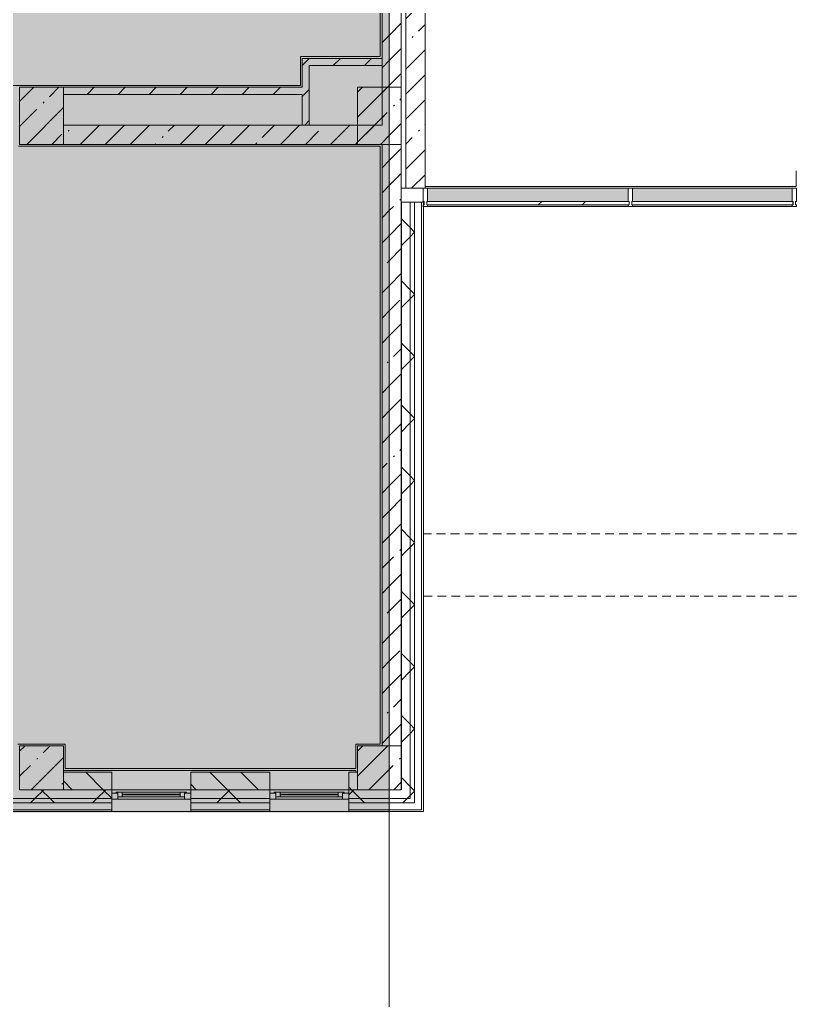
# Model space of a CAD drawing. Header units: millimetres. Extents: x 2623 to 216772, y -8553 to 29000.
# Drawn here: x 170112 to 178964, y 1150 to 12321 of the extents above; entities that cross this region are included whole.
import ezdxf

# ---------------------------------------------------------------- set-up
doc = ezdxf.new("R2010")
doc.units = ezdxf.units.MM
doc.linetypes.add('200_ШТРИХ__ш1_п0_6_', pattern=[160, 100, -60])
doc.linetypes.add('Осевая', pattern=[3175, 635, -476.25, 1587.5, -476.25])
doc.layers.add('A-DETL-GENF-6', color=7, linetype='Continuous', lineweight=9, true_color=0xc0c0c0, transparency=0.4)
for name, color, linetype, lineweight in [('A-DETL-MBND-1', 7, '200_ШТРИХ__ш1_п0_6_', 9), ('A-GLAZ-CURT-2', 7, 'Continuous', 5), ('A-GLAZ-CWMG-2', 7, 'Continuous', 5), ('A-WALL', 7, 'Continuous', 9), ('A-WALL-3', 7, 'Continuous', 5), ('I-WALL-4', 7, 'Continuous', 5), ('S-COLS-1', 7, 'Continuous', 5), ('Оси', 7, 'Continuous', 9), ('Оси-2', 7, 'Осевая', 9)]:
    doc.layers.add(name, color=color, linetype=linetype, lineweight=lineweight)
for name, color, linetype, lineweight, true_color in [('A-FLOR-2', 7, 'Continuous', 5, 0xb7b7b7), ('A-FLOR-3', 7, 'Continuous', 5, 0xaaaaaa), ('A-GLAZ-2', 7, 'Continuous', 5, 0x737373), ('A-GLAZ-CWMG-3', 7, 'Continuous', 5, 0x383e42), ('A-WALL-4', 7, 'Continuous', 5, 0x737373), ('A-WALL-5', 7, 'Continuous', 9, 0x737373), ('I-WALL-3', 7, 'Continuous', 5, 0x737373), ('S-COLS-2', 7, 'Continuous', 5, 0x737373)]:
    doc.layers.add(name, color=color, linetype=linetype, lineweight=lineweight, true_color=true_color)
pattern_1 = [(45, (89762.2, 0), (-285.1231, 285.1231), []), (45, (90047.3, 0), (-285.1231, 285.1231), [504.031, -100.806, 16.764, -84.042])]
pattern_2 = [(45, (89762.2, 0), (-353.5534, 353.5534), []), (135, (89762.2, 0), (-353.5534, -353.5534), [])]
pattern_3 = [(45, (89762.2, 0), (-176.7767, 176.7767), [])]
pattern_4 = [(45, (-84450, -3800), (-285.1231, 285.1231), []), (45, (-84164.88, -3800), (-285.1231, 285.1231), [504.031, -100.806, 16.764, -84.042])]

# ---------------------------------------------------------------- blocks, each defined once
blk = doc.blocks.new('BSC_Колонна _Прямоугольная - 500х500-V90-3_1_2_птичка')
at = {"layer": 'S-COLS-1'}
h = blk.add_hatch(dxfattribs=at)
h.set_pattern_fill('FP_94', color=256, style=0, pattern_type=2)
h.set_pattern_definition([(45, (-80600, -3800), (-285.1231, 285.1231), []), (45, (-80314.88, -3800), (-285.1231, 285.1231), [504.031, -100.806, 16.764, -84.042])])
h.paths.add_polyline_path([(-250, -250), (250, -250), (250, 250), (-250, 250)])
at = {"layer": 'S-COLS-2'}
for p, q in [((250, 250), (-250, 250)), ((-250, 250), (-250, -250)), ((250, -250), (250, 250)), ((-250, -250), (250, -250))]:
    blk.add_line(p, q, dxfattribs=at)
blk = doc.blocks.new('120_Окно_СКБ_1Ст - 120_Окно_СКБ_1Ст 900х2500_h_-19906774-3_1_2_птичка')
at = {"layer": 'A-GLAZ-2'}
for p, q in [((-450, -75), (-450, -5)), ((-450, -5), (-380, -5)), ((450, -5), (-450, -5)), ((-380, -75), (-450, -75)), ((-450, -75), (-400, -75)), ((-380, -75), (-400, -75)), ((-400, -75), (-400, -85)), ((-400, -85), (400, -85)), ((400, -85), (-400, -85)), ((-380, -5), (-380, -75)), ((380, -35), (-380, -35)), ((-380, -35), (-380, -75)), ((-330, -85), (-330, -35)), ((-330, -55), (330, -55)), ((330, -65), (-330, -65)), ((330, -85), (330, -35)), ((380, -75), (380, -5)), ((380, -5), (450, -5)), ((380, -75), (380, -35)), ((450, -75), (380, -75)), ((400, -75), (380, -75)), ((400, -75), (450, -75)), ((400, -85), (400, -75)), ((450, -5), (450, -75))]:
    blk.add_line(p, q, dxfattribs=at)
blk = doc.blocks.new('Системная панель - Стекло - 40мм-33184352-3_1_2_птичка')
at = {"layer": 'A-GLAZ-CURT-2'}
h = blk.add_hatch(dxfattribs=at)
h.set_pattern_fill('FP_164', color=256, style=0, pattern_type=2)
h.set_pattern_definition([(45, (-86642.5, -9710), (-1414.214, 1414.214), [1000, -3000]), (45, (-87642.5, -10210), (-1414.214, 1414.214), [3000, -1000]), (45, (-85642.5, -10710), (-1414.214, 1414.214), [1000, -3000])])
h.paths.add_polyline_path([(1153, 0), (1153, 40), (-1153, 40), (-1153, 0), (557, 0)])
for p, q in [((1153, 40), (-1153, 40)), ((-1153, 40), (-1153, 0)), ((-1153, 0), (1153, 0)), ((1153, 0), (1153, 40))]:
    blk.add_line(p, q, dxfattribs=at)
blk = doc.blocks.new('Системная панель - Стекло - 40мм-33184353-3_1_2_птичка')
at = {"layer": 'A-GLAZ-CURT-2'}
h = blk.add_hatch(dxfattribs=at)
h.set_pattern_fill('FP_165', color=256, style=0, pattern_type=2)
h.set_pattern_definition([(45, (-88744.2, -9710), (-1414.214, 1414.214), [1000, -3000]), (45, (-89744.2, -10210), (-1414.214, 1414.214), [3000, -1000]), (45, (-87744.2, -10710), (-1414.214, 1414.214), [1000, -3000])])
h.paths.add_polyline_path([(919, 0), (919, 40), (-919, 40), (-919, 0), (320, 0)])
for p, q in [((919, 40), (-919, 40)), ((-919, 40), (-919, 0)), ((-919, 0), (919, 0)), ((919, 0), (919, 40))]:
    blk.add_line(p, q, dxfattribs=at)
blk = doc.blocks.new('Прямоугольный импост - Импост структурный с накладкой - 190мм-33184356-3_1_2_птичка')
at = {"layer": 'A-GLAZ-CWMG-2'}
for p, q in [((-50, 0), (-50, 17)), ((-50, 17), (0, 17)), ((-40, 0), (-50, 0)), ((-40, -40), (-40, 0)), ((0, 0), (-10, 0)), ((-10, 0), (-10, -40)), ((0, 17), (0, 0)), ((-50, -190), (-50, -40)), ((-50, -40), (-40, -40)), ((-10, -40), (0, -40)), ((0, -40), (0, -190)), ((0, -190), (-50, -190))]:
    blk.add_line(p, q, dxfattribs=at)
blk = doc.blocks.new('Прямоугольный импост - Импост структурный с накладкой - 190мм-33184358-3_1_2_птичка')
at = {"layer": 'A-GLAZ-CWMG-2'}
for p, q in [((0, 17), (-50, 17)), ((-50, 17), (-50, 0)), ((-50, 0), (-40, 0)), ((-40, 0), (-40, -40)), ((-10, -40), (-10, 0)), ((-10, 0), (0, 0)), ((0, 0), (0, 17)), ((-40, -40), (-50, -40)), ((-50, -40), (-50, -190)), ((0, -40), (-10, -40)), ((0, -190), (0, -40)), ((-50, -190), (0, -190))]:
    blk.add_line(p, q, dxfattribs=at)
blk = doc.blocks.new('Прямоугольный импост - Импост структурный с накладкой - 190мм-33184349-3_1_2_птичка')
at = {"layer": 'A-GLAZ-CWMG-2'}
for p, q in [((-25, 0), (-25, 17)), ((-25, 17), (25, 17)), ((-15, 0), (-25, 0)), ((-15, -40), (-15, 0)), ((25, 0), (15, 0)), ((15, 0), (15, -40)), ((25, 17), (25, 0)), ((-25, -190), (-25, -40)), ((-25, -40), (-15, -40)), ((15, -40), (25, -40)), ((25, -40), (25, -190)), ((25, -190), (-25, -190))]:
    blk.add_line(p, q, dxfattribs=at)
blk = doc.blocks.new('Прямоугольный импост - Импост структурный с накладкой - 190мм-23186050-3_1_2_птичка')
at = {"layer": 'A-GLAZ-CWMG-3'}
for points in [[(85000, 10250), (87285, 10250), (87285, 10400), (85000, 10400)], [(85000, 10193), (87285, 10193), (87285, 10210), (85000, 10210)]]:
    blk.add_hatch(color=256, dxfattribs=at).paths.add_polyline_path(points)
at = {"layer": 'A-GLAZ-CWMG-2'}
for p, q in [((85000, 10400), (87285, 10400)), ((85000, 10193), (87285, 10193))]:
    blk.add_line(p, q, dxfattribs=at)
blk = doc.blocks.new('Прямоугольный импост - Импост структурный с накладкой - 190мм-23186051-3_1_2_птичка')
at = {"layer": 'A-GLAZ-CWMG-3'}
for points in [[(88000, 10250), (88000, 10400), (87335, 10400), (87335, 10250)], [(87335, 10193), (88000, 10193), (88000, 10210), (87335, 10210)]]:
    blk.add_hatch(color=256, dxfattribs=at).paths.add_polyline_path(points)
at = {"layer": 'A-GLAZ-CWMG-2'}
for p, q in [((87335, 10400), (88000, 10400)), ((87335, 10193), (88000, 10193))]:
    blk.add_line(p, q, dxfattribs=at)
blk = doc.blocks.new('Прямоугольный импост - Импост структурный с накладкой - 190мм-23186052-3_1_2_птичка')
at = {"layer": 'A-GLAZ-CWMG-3'}
for points in [[(88564, 10250), (89154, 10250), (89154, 10400), (88000, 10400), (88000, 10250)], [(88564, 10193), (89154, 10193), (89154, 10210), (88000, 10210), (88000, 10193)]]:
    blk.add_hatch(color=256, dxfattribs=at).paths.add_polyline_path(points)
at = {"layer": 'A-GLAZ-CWMG-2'}
for p, q in [((88000, 10400), (89154, 10400)), ((88000, 10193), (89154, 10193))]:
    blk.add_line(p, q, dxfattribs=at)
blk = doc.blocks.new('парапет9 - парапет-22867712-3_1_2_птичка')
at = {"layer": 'A-DETL-MBND-1'}
for p, q in [((89202, 7964), (84952, 7964)), ((84952, 7255), (89202, 7255))]:
    blk.add_line(p, q, dxfattribs=at)
blk = doc.blocks.new('BSC_Колонна _Прямоугольная - 650х500-V203-3_1_2_птичка')
at = {"layer": 'S-COLS-1'}
h = blk.add_hatch(dxfattribs=at)
h.set_pattern_fill('FP_168', color=256, style=0, pattern_type=2)
h.set_pattern_definition([(135, (11225, -80600), (-285.1231, -285.1231), []), (135, (11225, -80314.88), (-285.1231, -285.1231), [504.031, -100.806, 16.764, -84.042])])
h.paths.add_polyline_path([(325, 250), (-325, 250), (-325, -250), (325, -250)])
at = {"layer": 'S-COLS-2'}
for p, q in [((325, 250), (-325, 250)), ((-325, 250), (-325, -250)), ((325, -250), (325, 250)), ((-325, -250), (325, -250))]:
    blk.add_line(p, q, dxfattribs=at)
blk = doc.blocks.new('BSC_Колонна _Прямоугольная - 500х500-V204-3_1_2_птичка')
at = {"layer": 'S-COLS-1'}
h = blk.add_hatch(dxfattribs=at)
h.set_pattern_fill('FP_169', color=256, style=0, pattern_type=2)
h.set_pattern_definition(pattern_4)
h.paths.add_polyline_path([(-81, -250), (120, -250), (120, 250), (-250, 250), (-250, -250)])
h = blk.add_hatch(dxfattribs=at)
h.set_pattern_fill('FP_169', color=256, style=0, pattern_type=2)
h.set_pattern_definition(pattern_4)
h.paths.add_polyline_path([(250, -250), (250, 250), (120, 250), (120, -250)])
for p, q in [((250, 250), (120, 250)), ((250, -250), (250, 250)), ((120, -250), (250, -250))]:
    blk.add_line(p, q, dxfattribs=at)
at = {"layer": 'S-COLS-2'}
for p, q in [((120, 250), (-250, 250)), ((-250, 250), (-250, -250)), ((-250, -250), (120, -250))]:
    blk.add_line(p, q, dxfattribs=at)

msp = doc.modelspace()

# ---------------------------------------------------------------- hatches: boundary and pattern name
at = {"layer": 'A-DETL-GENF-6'}
msp.add_hatch(color=256, dxfattribs=at).paths.add_polyline_path([(160614.1, -251.7), (165612.2, -251.7), (165612.2, 3288.3), (174332.2, 3288.3), (174332.2, 27348.3), (131672.2, 27348.3), (131672.2, 23888.3), (128072.3, 23888.3), (128072.3, -251.7), (159681.9, -251.7)])
at = {"layer": 'A-WALL-3'}
h = msp.add_hatch(dxfattribs=at)
h.set_pattern_fill('FP_105', color=256, style=0, pattern_type=2)
h.set_pattern_definition(pattern_2)
h.paths.add_polyline_path([(174563.8, 3450), (174563.8, 10242), (174463.8, 10242), (174463.8, 3450)])
h = msp.add_hatch(dxfattribs=at)
h.set_pattern_fill('FP_105', color=256, style=0, pattern_type=2)
h.set_pattern_definition(pattern_2)
h.paths.add_polyline_path([(174563.8, 3400), (174613.8, 3400), (174613.8, 10242), (174563.8, 10242), (174563.8, 3450)])
h = msp.add_hatch(dxfattribs=at)
h.set_pattern_fill('FP_103', color=256, style=0, pattern_type=2)
h.set_pattern_definition([(135, (89762.2, 0), (-176.7767, -176.7767), [])])
h.paths.add_polyline_path([(173862.2, 3550), (173962.2, 3550), (173962.2, 3750), (173862.2, 3750), (173862.2, 3701.2)])
h.paths.add_polyline_path([(172732.8, 3550), (172962.2, 3550), (172962.2, 3750), (172062.2, 3750), (172062.2, 3550)])
h.paths.add_polyline_path([(166842.2, 3550), (166842.2, 3750), (165742.2, 3750), (165742.2, 3550), (166207.4, 3550)])
h.paths.add_polyline_path([(170612.2, 3550), (171162.2, 3550), (171162.2, 3750), (170612.2, 3750), (170612.2, 3666.7)])
h.paths.add_polyline_path([(169842.2, 3550), (170112.2, 3550), (170112.2, 3750), (169842.2, 3750)])
h = msp.add_hatch(dxfattribs=at)
h.set_pattern_fill('FP_105', color=256, style=0, pattern_type=2)
h.set_pattern_definition(pattern_2)
h.paths.add_polyline_path([(174332.2, 3450), (174332.2, 3550), (173862.2, 3550), (173862.2, 3450), (174131.1, 3450)])
h.paths.add_polyline_path([(165462.2, 3450), (166842.2, 3450), (166842.2, 3550), (165462.2, 3550)])
h.paths.add_polyline_path([(169842.2, 3450), (171162.2, 3450), (171162.2, 3550), (169842.2, 3550)])
h.paths.add_polyline_path([(172732.8, 3450), (172962.2, 3450), (172962.2, 3550), (172062.2, 3550), (172062.2, 3450)])
h = msp.add_hatch(dxfattribs=at)
h.set_pattern_fill('FP_105', color=256, style=0, pattern_type=2)
h.set_pattern_definition(pattern_2)
h.paths.add_polyline_path([(174332.2, 3450), (174463.8, 3450), (174462.2, 3550), (174332.2, 3550), (174332.2, 3538.7)])
h = msp.add_hatch(dxfattribs=at)
h.set_pattern_fill('FP_105', color=256, style=0, pattern_type=2)
h.set_pattern_definition(pattern_2)
h.paths.add_polyline_path([(165652.7, 3400), (166842.2, 3400), (166842.2, 3450), (165462.2, 3450), (165462.2, 3400), (165612.2, 3400)])
h.paths.add_polyline_path([(174332.2, 3400), (174332.2, 3450), (173862.2, 3450), (173862.2, 3400), (174131.1, 3400)])
h.paths.add_polyline_path([(172732.8, 3400), (172962.2, 3400), (172962.2, 3450), (172062.2, 3450), (172062.2, 3400)])
h.paths.add_polyline_path([(169842.2, 3400), (171162.2, 3400), (171162.2, 3450), (169842.2, 3450)])
h = msp.add_hatch(dxfattribs=at)
h.set_pattern_fill('FP_105', color=256, style=0, pattern_type=2)
h.set_pattern_definition(pattern_2)
h.paths.add_polyline_path([(174563.8, 3400), (174563.8, 3450), (174332.2, 3450), (174332.2, 3400), (174463.8, 3400)])
at = {"layer": 'I-WALL-4'}
h = msp.add_hatch(dxfattribs=at)
h.set_pattern_fill('FP_101', color=256, style=0, pattern_type=2)
h.set_pattern_definition(pattern_1)
h.paths.add_polyline_path([(174597.2, 10400), (174732.2, 10400), (174732.2, 19100), (174512.2, 19100), (174512.2, 10400)])
h = msp.add_hatch(dxfattribs=at)
h.set_pattern_fill('FP_101', color=256, style=0, pattern_type=2)
h.set_pattern_definition(pattern_1)
h.paths.add_polyline_path([(174332.2, 4050), (174332.2, 15130), (174242.2, 15130), (174242.2, 4050)])
h = msp.add_hatch(dxfattribs=at)
h.set_pattern_fill('FP_101', color=256, style=0, pattern_type=2)
h.set_pattern_definition(pattern_1)
h.paths.add_polyline_path([(174332.2, 4050), (174462.2, 4050), (174462.2, 15130), (174332.2, 15130), (174332.2, 4279.6)])
h = msp.add_hatch(dxfattribs=at)
h.set_pattern_fill('FP_106', color=256, style=0, pattern_type=2)
h.set_pattern_definition(pattern_3)
h.paths.add_polyline_path([(173332.2, 11120), (173412.2, 11120), (173412.2, 11880), (173332.2, 11880), (173332.2, 11221)])
h = msp.add_hatch(dxfattribs=at)
h.set_pattern_fill('FP_106', color=256, style=0, pattern_type=2)
h.set_pattern_definition(pattern_3)
h.paths.add_polyline_path([(174242.2, 11800), (174242.2, 11880), (173412.2, 11880), (173412.2, 11800)])
h = msp.add_hatch(dxfattribs=at)
h.set_pattern_fill('FP_106', color=256, style=0, pattern_type=2)
h.set_pattern_definition(pattern_3)
h.paths.add_polyline_path([(173332.2, 11470), (173332.2, 11550), (170612.2, 11550), (170612.2, 11470), (172732.8, 11470)])
h = msp.add_hatch(dxfattribs=at)
h.set_pattern_fill('FP_101', color=256, style=0, pattern_type=2)
h.set_pattern_definition(pattern_1)
h.paths.add_polyline_path([(172732.8, 10900), (174242.2, 10900), (174242.2, 11120), (170612.2, 11120), (170612.2, 10900)])
at = {"layer": 'S-COLS-1'}
h = msp.add_hatch(dxfattribs=at)
h.set_pattern_fill('FP_101', color=256, style=0, pattern_type=2)
h.set_pattern_definition(pattern_1)
h.paths.add_polyline_path([(173962.2, 10900), (174332.2, 10900), (174332.2, 11550), (173962.2, 11550), (173962.2, 11221)])
h = msp.add_hatch(dxfattribs=at)
h.set_pattern_fill('FP_101', color=256, style=0, pattern_type=2)
h.set_pattern_definition(pattern_1)
h.paths.add_polyline_path([(174462.2, 10900), (174462.2, 11550), (174332.2, 11550), (174332.2, 10900)])

# ---------------------------------------------------------------- linework, layer by layer
at = {"layer": 'A-DETL-MBND-1'}
for p, q in [((174462.2, 10400), (174512.2, 10400)), ((174712.2, 10242), (174712.2, 10250))]:
    msp.add_line(p, q, dxfattribs=at)
at = {"layer": 'A-FLOR-2'}
for p, q in [((174222.2, 11900), (174222.2, 15130)), ((173312.7, 11570), (173312.7, 11900)), ((173312.7, 11900), (174222.2, 11900)), ((169681.2, 11570), (173312.7, 11570)), ((174222.2, 10879), (170098.2, 10879)), ((174222.2, 4070), (174222.2, 10879)), ((170092.2, 4070), (170632.2, 4070)), ((170632.2, 4070), (170632.2, 3790)), ((173942.2, 3790), (173942.2, 4070)), ((173942.2, 4070), (174222.2, 4070)), ((170632.2, 3790), (173942.2, 3790))]:
    msp.add_line(p, q, dxfattribs=at)
at = {"layer": 'A-FLOR-3'}
for p, q in [((178961.2, 10420), (178961.2, 10600)), ((174732.2, 10420), (178961.2, 10420))]:
    msp.add_line(p, q, dxfattribs=at)
at = {"layer": 'A-WALL'}
for p, q in [((174563.8, 10242), (174563.8, 3450)), ((174613.8, 10242), (174613.8, 3400)), ((174693.8, 10242), (174693.8, 3320))]:
    msp.add_line(p, q, dxfattribs=at)
at = {"layer": 'A-WALL-3'}
for p, q in [((174713.8, 10242), (174463.8, 10242)), ((174463.8, 10242), (174463.8, 3550)), ((174713.8, 3300), (174713.8, 10242)), ((174693.8, 3300), (174713.8, 3300))]:
    msp.add_line(p, q, dxfattribs=at)
at = {"layer": 'A-WALL-4'}
for p, q in [((171162.2, 3750), (170612.2, 3750)), ((171162.2, 3300), (171162.2, 3750)), ((172062.2, 3750), (172062.2, 3300)), ((172962.2, 3750), (172062.2, 3750)), ((172962.2, 3300), (172962.2, 3750)), ((173862.2, 3750), (173862.2, 3300)), ((173962.2, 3750), (173862.2, 3750)), ((171162.2, 3550), (172062.2, 3550)), ((172962.2, 3550), (173862.2, 3550)), ((174693.8, 3300), (165620.2, 3300))]:
    msp.add_line(p, q, dxfattribs=at)
at = {"layer": 'A-WALL-5'}
for p, q in [((174242.2, 11800), (174242.2, 11880)), ((173332.2, 11120), (173412.2, 11120)), ((171162.2, 3550), (170612.2, 3550)), ((172962.2, 3550), (172062.2, 3550)), ((173962.2, 3550), (173862.2, 3550)), ((169842.2, 3450), (171162.2, 3450)), ((169842.2, 3400), (171162.2, 3400)), ((172062.2, 3450), (172962.2, 3450)), ((172062.2, 3400), (172962.2, 3400)), ((173862.2, 3450), (174563.8, 3450)), ((173862.2, 3400), (174613.8, 3400)), ((169842.2, 3320), (171162.2, 3320)), ((172062.2, 3320), (172962.2, 3320)), ((173862.2, 3320), (174693.8, 3320))]:
    msp.add_line(p, q, dxfattribs=at)
at = {"layer": 'I-WALL-3'}
for p, q in [((174242.2, 15130), (174242.2, 11880)), ((173332.2, 11880), (173332.2, 11550)), ((174242.2, 11880), (173332.2, 11880)), ((173412.2, 11120), (173412.2, 11800)), ((173412.2, 11800), (174242.2, 11800)), ((174242.2, 11800), (174242.2, 11120)), ((173332.2, 11550), (170612.2, 11550)), ((170612.2, 11470), (173332.2, 11470)), ((173332.2, 11470), (173332.2, 11120)), ((173332.2, 11120), (170612.2, 11120)), ((174242.2, 11120), (173412.2, 11120)), ((170612.2, 10900), (174242.2, 10900)), ((174242.2, 10900), (174242.2, 4050)), ((170612.2, 3770), (173942.2, 3770)), ((173942.2, 3750), (173942.2, 3770)), ((172062.2, 3550), (171162.2, 3550)), ((173862.2, 3550), (172962.2, 3550))]:
    msp.add_line(p, q, dxfattribs=at)
at = {"layer": 'I-WALL-4'}
for p, q in [((174512.2, 19100), (174512.2, 10400)), ((174462.2, 4050), (174462.2, 15130)), ((174732.2, 10400), (174732.2, 13400)), ((174512.2, 10400), (174732.2, 10400))]:
    msp.add_line(p, q, dxfattribs=at)
at = {"layer": 'S-COLS-1'}
for p, q in [((174462.2, 11550), (174332.2, 11550)), ((174462.2, 10900), (174462.2, 11550)), ((174332.2, 10900), (174462.2, 10900))]:
    msp.add_line(p, q, dxfattribs=at)
at = {"layer": 'S-COLS-2'}
for p, q in [((174332.2, 11550), (173962.2, 11550)), ((173962.2, 11550), (173962.2, 10900)), ((173962.2, 10900), (174332.2, 10900))]:
    msp.add_line(p, q, dxfattribs=at)
at = {"layer": 'Оси'}
for p, q in [((174322.2, 10029.8), (174322.2, 21915.1)), ((174322.2, -1906.3), (174322.2, 9979))]:
    msp.add_line(p, q, dxfattribs=at)
at = {"layer": 'Оси-2'}
msp.add_line((174322.2, 9979), (174322.2, 10029.8), dxfattribs=at)

# ---------------------------------------------------------------- block references
at = {"layer": 'A-DETL-MBND-1'}
msp.add_blockref('парапет9 - парапет-22867712-3_1_2_птичка', (89762.2, -1500), dxfattribs=at)
at = {"layer": 'A-GLAZ-2', "rotation": 180}
for p in [(171612.2, 3435), (173412.2, 3435)]:
    msp.add_blockref('120_Окно_СКБ_1Ст - 120_Окно_СКБ_1Ст 900х2500_h_-19906774-3_1_2_птичка', p, dxfattribs=at)
at = {"layer": 'A-GLAZ-CURT-2'}
for name, p in [('Системная панель - Стекло - 40мм-33184352-3_1_2_птичка', (175904.7, 10210)), ('Системная панель - Стекло - 40мм-33184353-3_1_2_птичка', (178006.4, 10210))]:
    msp.add_blockref(name, p, dxfattribs=at)
at = {"layer": 'A-GLAZ-CWMG-2', "rotation": 180}
msp.add_blockref('Прямоугольный импост - Импост структурный с накладкой - 190мм-33184358-3_1_2_птичка', (174712.2, 10210), dxfattribs=at)
at = {"layer": 'A-GLAZ-CWMG-2'}
for name in ['Прямоугольный импост - Импост структурный с накладкой - 190мм-23186050-3_1_2_птичка', 'Прямоугольный импост - Импост структурный с накладкой - 190мм-23186051-3_1_2_птичка', 'Прямоугольный импост - Импост структурный с накладкой - 190мм-23186052-3_1_2_птичка']:
    msp.add_blockref(name, (89762.2, 0), dxfattribs=at)
at = {"layer": 'A-GLAZ-CWMG-2', "extrusion": (0, 0, -1), "rotation": 180}
for name, p in [('Прямоугольный импост - Импост структурный с накладкой - 190мм-33184349-3_1_2_птичка', (-177072.2, 10210)), ('Прямоугольный импост - Импост структурный с накладкой - 190мм-33184356-3_1_2_птичка', (-178965.7, 10210))]:
    msp.add_blockref(name, p, dxfattribs=at)
at = {"layer": 'S-COLS-1'}
msp.add_blockref('BSC_Колонна _Прямоугольная - 500х500-V204-3_1_2_птичка', (174212.2, 3800), dxfattribs=at)
at = {"layer": 'S-COLS-2', "rotation": 270.0000000000007}
msp.add_blockref('BSC_Колонна _Прямоугольная - 650х500-V203-3_1_2_птичка', (170362.2, 11225), dxfattribs=at)
at = {"layer": 'S-COLS-2'}
msp.add_blockref('BSC_Колонна _Прямоугольная - 500х500-V90-3_1_2_птичка', (170362.2, 3800), dxfattribs=at)

doc.saveas('drawing.dxf')
